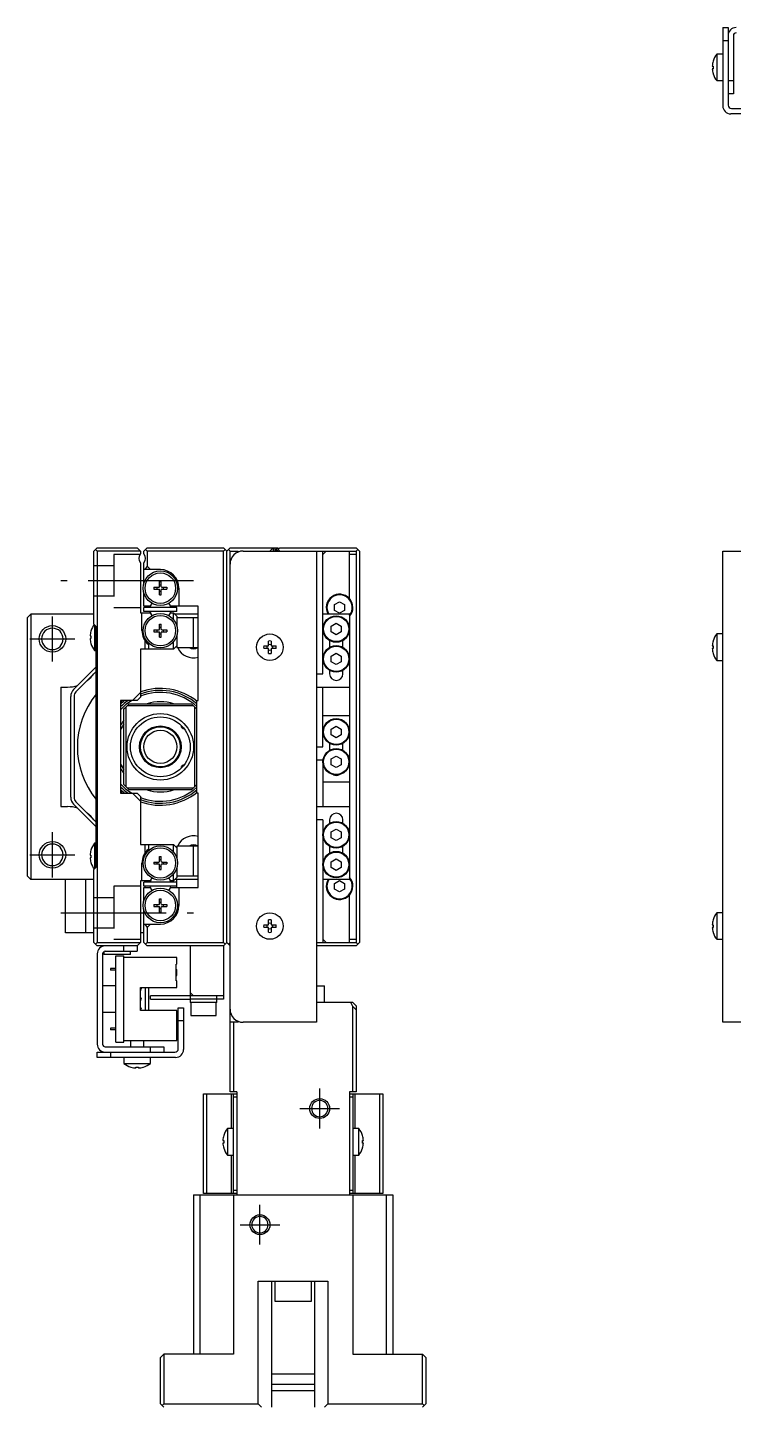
# Model space of a CAD drawing. Extents: x 0 to 697, y -8 to 431.
# Drawn here: x 0 to 106.3, y 192.5 to 400.2 of the extents above; entities that cross this region are included whole.
import ezdxf

# ---------------------------------------------------------------- set-up
doc = ezdxf.new("R2010")
doc.units = 0
doc.header["$LTSCALE"] = 0.5
doc.linetypes.add('CENTER', pattern=[50.8, 31.75, -6.35, 6.35, -6.35])
doc.linetypes.add('DASHED', pattern=[19.05, 12.7, -6.35])
for name, color, linetype in [('MSM_CENTER', 1, 'CENTER'), ('MSM_CONTINUOUS', 7, 'CONTINUOUS'), ('MSM_DASHED', 4, 'DASHED'), ('MSM_NARROW', 5, 'CONTINUOUS')]:
    doc.layers.add(name, color=color, linetype=linetype)

msp = doc.modelspace()

# ---------------------------------------------------------------- linework, layer by layer
at = {"layer": 'MSM_CENTER'}
for p, q in [((25, 316.86), (5, 316.86)), ((3.74, 304.72), (3.74, 311.52)), ((0.34, 308.12), (7.14, 308.12)), ((3.74, 272.19), (3.74, 278.99)), ((0.34, 275.59), (7.14, 275.59)), ((5, 266.86), (25, 266.86)), ((44, 234.36), (44, 240.36)), ((41, 237.36), (47, 237.36)), ((35, 216.86), (35, 222.86)), ((32, 219.86), (38, 219.86))]:
    msp.add_line(p, q, dxfattribs=at)
at = {"layer": 'MSM_CONTINUOUS'}
for p, q in [((104.72, 400.23), (104.72, 388.43)), ((104.72, 400.23), (105.52, 400.23)), ((105.52, 400.23), (105.52, 388.53)), ((106.32, 399.03), (106.32, 390.23)), ((105.52, 398.23), (104.72, 398.23)), ((103.27, 395.18), (103.27, 395.16)), ((103.83, 396.23), (103.83, 392.23)), ((104.72, 396.23), (103.83, 396.23)), ((103.14, 394.43), (103.27, 394.43)), ((103.27, 394.03), (103.14, 394.03)), ((103.27, 394.43), (103.27, 394.03)), ((103.27, 393.3), (103.27, 393.28)), ((103.83, 392.23), (104.72, 392.23)), ((105.52, 392.23), (106.32, 392.23)), ((106.32, 390.23), (105.52, 390.23)), ((112.22, 387.23), (105.92, 387.23)), ((106.02, 388.03), (112.22, 388.03)), ((10, 321.36), (10.5, 321.86)), ((10, 310.36), (10, 321.36)), ((10.5, 321.36), (10.25, 321.61)), ((10.5, 321.86), (16.5, 321.86)), ((10.5, 321.36), (10.5, 262.36)), ((17, 321.36), (10.5, 321.36)), ((16.5, 321.86), (17, 321.36)), ((17, 321.36), (17, 320.92)), ((17.5, 321.36), (18, 321.86)), ((17.5, 320.92), (17.5, 321.36)), ((18, 321.36), (17.75, 321.61)), ((18, 321.86), (29.5, 321.86)), ((29.5, 321.36), (18, 321.36)), ((18, 321.36), (18, 319.06)), ((29.5, 321.86), (30, 321.36)), ((29.75, 321.61), (29.5, 321.36)), ((29.5, 262.36), (29.5, 321.36)), ((30.5, 321.86), (30, 321.36)), ((30, 262.36), (30, 321.36)), ((30.5, 321.36), (30.25, 321.61)), ((30.5, 321.86), (37.7, 321.86)), ((30.5, 321.36), (31.7, 321.36)), ((30.5, 239.86), (30.5, 321.36)), ((31.7, 321.36), (31.7, 321.19)), ((32.5, 321.36), (49.5, 321.36)), ((37, 321.86), (36.5, 321.36)), ((37, 321.86), (37, 321.36)), ((37.23, 321.86), (37.23, 321.36)), ((37.4, 321.46), (37.4, 321.36)), ((37.6, 321.46), (37.4, 321.46)), ((38, 321.86), (37.5, 321.36)), ((37.7, 321.86), (37.8, 321.76)), ((37.7, 321.76), (37.9, 321.76)), ((38, 321.36), (37.75, 321.61)), ((38, 321.86), (49.5, 321.86)), ((43.5, 321.36), (43.5, 250.36)), ((44.5, 320.86), (45, 321.36)), ((44.5, 302.86), (44.5, 321.36)), ((48.5, 314.18), (48.5, 321.36)), ((49.5, 320.86), (48.5, 320.86)), ((49.5, 321.86), (50, 321.36)), ((49.75, 321.61), (49.5, 321.36)), ((49.5, 321.36), (49.5, 262.36)), ((50, 321.36), (50, 262.36)), ((104.72, 250.36), (104.72, 321.36)), ((104.72, 321.36), (121.52, 321.36)), ((17, 319.6), (17, 312.06)), ((17.5, 316.47), (17.5, 319.6)), ((20, 318.56), (17.5, 318.56)), ((18, 319.06), (17.65, 318.56)), ((18.5, 318.56), (18, 319.06)), ((19, 315.9), (19.8, 315.9)), ((19, 315.9), (19, 315.61)), ((19.53, 315.61), (19.53, 315.9)), ((19.86, 316.76), (20.14, 316.76)), ((19.86, 315.96), (19.86, 316.76)), ((20.14, 316.23), (19.86, 316.23)), ((20.14, 315.96), (20.14, 316.76)), ((20.21, 315.9), (21, 315.9)), ((20.47, 315.61), (20.47, 315.9)), ((21, 315.9), (21, 315.61)), ((17.5, 313.06), (17.5, 315.04)), ((19, 315.61), (19.8, 315.61)), ((19.86, 314.76), (19.86, 315.55)), ((19.86, 315.29), (20.14, 315.29)), ((19.86, 314.76), (20.14, 314.76)), ((20.14, 314.76), (20.14, 315.55)), ((20.21, 315.61), (21, 315.61)), ((22.8, 315.76), (22.8, 313.06)), ((46.25, 313.29), (47, 313.72)), ((47, 313.72), (47.75, 313.29)), ((0, 311.36), (0.5, 311.86)), ((0.5, 311.86), (0.5, 271.86)), ((10, 311.86), (0.5, 311.86)), ((17, 312.06), (18.45, 312.06)), ((17.23, 309.4), (17.23, 312.06)), ((18.45, 313.06), (17.5, 313.06)), ((17.5, 312.26), (17.5, 312.86)), ((22.5, 312.86), (17.5, 312.86)), ((22.5, 312.26), (17.5, 312.26)), ((18.62, 313.35), (18.45, 313.06)), ((18.58, 311.83), (18.45, 312.06)), ((18.58, 311.86), (18.57, 311.86)), ((21.55, 313.06), (21.38, 313.35)), ((21.55, 312.06), (21.42, 311.83)), ((21.43, 311.86), (21.42, 311.86)), ((25.7, 313.06), (21.55, 313.06)), ((21.55, 312.06), (22, 312.06)), ((22, 311.02), (22, 312.06)), ((22, 312.06), (22.5, 311.56)), ((25.7, 311.86), (22.2, 311.86)), ((22.5, 312.26), (22.5, 312.86)), ((25.7, 298.86), (25.7, 313.06)), ((48.5, 311.86), (44.5, 311.86)), ((46.25, 312.42), (46.25, 313.29)), ((47, 311.99), (46.25, 312.42)), ((47.75, 312.42), (47, 311.99)), ((47.75, 313.29), (47.75, 312.42)), ((48.5, 311.86), (48.5, 271.86)), ((0, 272.36), (0, 311.36)), ((10.35, 310.01), (10, 310.36)), ((10.1, 310.26), (10.1, 306.36)), ((10.35, 273.71), (10.35, 310.01)), ((19.86, 310.36), (20.14, 310.36)), ((19.86, 309.56), (19.86, 310.36)), ((20.14, 309.83), (19.86, 309.83)), ((20.14, 309.56), (20.14, 310.36)), ((22.5, 311.56), (22.5, 310.07)), ((25.7, 311.31), (22.5, 311.31)), ((25, 306.81), (25, 311.31)), ((45.75, 310.04), (46.5, 310.47)), ((45.75, 309.17), (45.75, 310.04)), ((46.5, 310.47), (47.25, 310.04)), ((47.25, 310.04), (47.25, 309.17)), ((9.41, 308.56), (9.54, 308.56)), ((9.54, 308.16), (9.41, 308.16)), ((9.54, 309.31), (9.54, 309.29)), ((9.54, 308.56), (9.54, 308.16)), ((17.7, 306.56), (17.7, 307.84)), ((19, 309.5), (19.8, 309.5)), ((19, 309.5), (19, 309.21)), ((19, 309.21), (19.8, 309.21)), ((19.53, 309.21), (19.53, 309.5)), ((19.86, 308.36), (19.86, 309.15)), ((19.86, 308.89), (20.14, 308.89)), ((19.86, 308.36), (20.14, 308.36)), ((20.14, 308.36), (20.14, 309.15)), ((20.21, 309.5), (21, 309.5)), ((20.21, 309.21), (21, 309.21)), ((20.47, 309.21), (20.47, 309.5)), ((21, 309.5), (21, 309.21)), ((22, 306.56), (22, 307.7)), ((22.5, 308.64), (22.5, 306.81)), ((36.3, 307.06), (36.3, 307.79)), ((36.7, 307.79), (36.7, 307.06)), ((45.5, 307.88), (45.5, 306.84)), ((46.5, 308.74), (45.75, 309.17)), ((47.25, 309.17), (46.5, 308.74)), ((47.5, 306.84), (47.5, 307.88)), ((103.27, 307.81), (103.27, 307.79)), ((103.83, 308.86), (103.83, 304.86)), ((104.72, 308.86), (103.83, 308.86)), ((9.54, 307.43), (9.54, 307.41)), ((10.1, 306.36), (10.35, 306.36)), ((22, 306.56), (17, 306.56)), ((17, 306.56), (17, 299.36)), ((18.2, 307.28), (18.2, 306.56)), ((22.5, 307.06), (22, 306.56)), ((22.5, 306.81), (25.7, 306.81)), ((35.57, 307.06), (36.3, 307.06)), ((36.3, 306.66), (35.57, 306.66)), ((36.3, 305.93), (36.3, 306.66)), ((36.7, 307.06), (37.43, 307.06)), ((37.43, 306.66), (36.7, 306.66)), ((36.7, 306.66), (36.7, 305.93)), ((45.75, 305.54), (46.5, 305.97)), ((45.75, 304.67), (45.75, 305.54)), ((46.5, 305.97), (47.25, 305.54)), ((47.25, 305.54), (47.25, 304.67)), ((103.14, 307.06), (103.27, 307.06)), ((103.27, 306.66), (103.14, 306.66)), ((103.27, 307.06), (103.27, 306.66)), ((103.27, 305.93), (103.27, 305.91)), ((6.94, 300.5), (10.35, 303.91)), ((45.5, 303.38), (45.5, 302.86)), ((46.5, 304.24), (45.75, 304.67)), ((47.25, 304.67), (46.5, 304.24)), ((47.5, 302.86), (47.5, 303.38)), ((103.83, 304.86), (104.72, 304.86)), ((10.35, 303.21), (7.29, 300.15)), ((43.5, 302.86), (44.5, 302.86)), ((5, 300.86), (5, 282.86)), ((5, 300.86), (6, 300.86)), ((6.5, 284.27), (6.5, 299.44)), ((7, 299.44), (7, 284.27)), ((15.79, 298.86), (17, 300.06)), ((17, 299.36), (16.5, 298.86)), ((43.5, 300.86), (48.5, 300.86)), ((44.5, 291.86), (44.5, 300.86)), ((16.5, 298.86), (14, 298.86)), ((14, 298.86), (14, 284.86)), ((14.5, 297.56), (14.8, 297.86)), ((14.5, 286.16), (14.5, 297.56)), ((15, 298.06), (14.8, 297.86)), ((14.8, 297.86), (14.8, 285.86)), ((15, 298.06), (15.3, 298.36)), ((25, 298.06), (15, 298.06)), ((15.3, 298.36), (24.7, 298.36)), ((24.7, 298.36), (25, 298.06)), ((25.2, 297.86), (25, 298.06)), ((25.2, 285.86), (25.2, 297.86)), ((25.2, 297.86), (25.5, 297.56)), ((25.5, 284.86), (25.5, 298.86)), ((25.5, 298.86), (25.7, 298.86)), ((23.2, 294.83), (23.2, 295.02)), ((44.5, 296.56), (48.5, 296.56)), ((23.2, 294.83), (23.43, 294.61)), ((23.43, 294.78), (23.43, 294.61)), ((23.43, 294.61), (23.56, 294.61)), ((45.75, 294.54), (46.5, 294.97)), ((45.75, 293.67), (45.75, 294.54)), ((46.5, 293.24), (45.75, 293.67)), ((46.5, 294.97), (47.25, 294.54)), ((47.25, 293.67), (46.5, 293.24)), ((47.25, 294.54), (47.25, 293.67)), ((43.5, 291.86), (44.5, 291.86)), ((45.5, 292.38), (45.5, 291.34)), ((47.5, 291.34), (47.5, 292.38)), ((23.43, 289.11), (23.2, 288.88)), ((23.2, 288.69), (23.2, 288.88)), ((23.43, 289.11), (23.43, 288.94)), ((23.56, 289.11), (23.43, 289.11)), ((44.5, 289.86), (43.5, 289.86)), ((44.5, 289.86), (44.5, 282.86)), ((45.75, 290.04), (46.5, 290.47)), ((45.75, 289.17), (45.75, 290.04)), ((46.5, 288.74), (45.75, 289.17)), ((46.5, 290.47), (47.25, 290.04)), ((47.25, 289.17), (46.5, 288.74)), ((47.25, 290.04), (47.25, 289.17)), ((14, 284.86), (16.5, 284.86)), ((14.8, 285.86), (14.5, 286.16)), ((14.8, 285.86), (15, 285.66)), ((15, 285.66), (25, 285.66)), ((15.3, 285.36), (15, 285.66)), ((24.7, 285.36), (15.3, 285.36)), ((17, 283.65), (15.79, 284.86)), ((16.5, 284.86), (17, 284.36)), ((25, 285.66), (24.7, 285.36)), ((25, 285.66), (25.2, 285.86)), ((25.5, 286.16), (25.2, 285.86)), ((25.7, 284.86), (25.5, 284.86)), ((25.7, 270.66), (25.7, 284.86)), ((48.5, 286.56), (44.5, 286.56)), ((5, 282.86), (6, 282.86)), ((10.35, 279.8), (6.94, 283.21)), ((7.29, 283.56), (10.35, 280.51)), ((17, 284.36), (17, 277.16)), ((43.5, 282.86), (48.5, 282.86)), ((44.5, 280.86), (43.5, 280.86)), ((44.5, 280.86), (44.5, 262.36)), ((45.5, 280.86), (45.5, 280.34)), ((47.5, 280.34), (47.5, 280.86)), ((45.75, 279.04), (46.5, 279.47)), ((45.75, 278.17), (45.75, 279.04)), ((46.5, 279.47), (47.25, 279.04)), ((47.25, 279.04), (47.25, 278.17)), ((9.54, 276.31), (9.54, 276.29)), ((10.1, 277.36), (10.1, 273.46)), ((10.35, 277.36), (10.1, 277.36)), ((17, 277.16), (22, 277.16)), ((17.7, 275.87), (17.7, 277.16)), ((18.2, 277.16), (18.2, 276.44)), ((22, 276.02), (22, 277.16)), ((22, 277.16), (22.5, 276.66)), ((22.5, 276.91), (22.5, 275.07)), ((25.7, 276.91), (22.5, 276.91)), ((25, 272.41), (25, 276.91)), ((45.5, 276.88), (45.5, 275.84)), ((46.5, 277.74), (45.75, 278.17)), ((47.25, 278.17), (46.5, 277.74)), ((47.5, 275.84), (47.5, 276.88)), ((9.41, 275.56), (9.54, 275.56)), ((9.54, 275.16), (9.41, 275.16)), ((9.54, 275.56), (9.54, 275.16)), ((9.54, 274.43), (9.54, 274.41)), ((17.23, 271.66), (17.23, 274.31)), ((19, 274.5), (19.8, 274.5)), ((19, 274.5), (19, 274.21)), ((19.53, 274.21), (19.53, 274.5)), ((19.86, 275.36), (20.14, 275.36)), ((19.86, 274.56), (19.86, 275.36)), ((20.14, 274.83), (19.86, 274.83)), ((20.14, 274.56), (20.14, 275.36)), ((20.21, 274.5), (21, 274.5)), ((20.47, 274.21), (20.47, 274.5)), ((21, 274.5), (21, 274.21)), ((45.75, 274.54), (46.5, 274.97)), ((45.75, 273.67), (45.75, 274.54)), ((46.5, 274.97), (47.25, 274.54)), ((47.25, 274.54), (47.25, 273.67)), ((0.5, 271.86), (0, 272.36)), ((10, 273.36), (10.35, 273.71)), ((10, 262.36), (10, 273.36)), ((19, 274.21), (19.8, 274.21)), ((19.86, 273.36), (19.86, 274.15)), ((19.86, 273.89), (20.14, 273.89)), ((19.86, 273.36), (20.14, 273.36)), ((20.14, 273.36), (20.14, 274.15)), ((20.21, 274.21), (21, 274.21)), ((22, 271.66), (22, 272.7)), ((22.5, 272.16), (22, 271.66)), ((22.5, 273.64), (22.5, 272.16)), ((22.5, 272.41), (25.7, 272.41)), ((46.5, 273.24), (45.75, 273.67)), ((47.25, 273.67), (46.5, 273.24)), ((10, 271.86), (0.5, 271.86)), ((5.7, 263.86), (5.7, 271.86)), ((8.7, 271.86), (8.7, 263.86)), ((18.45, 271.66), (17, 271.66)), ((17, 271.66), (17, 262.36)), ((17.5, 270.86), (17.5, 271.46)), ((22.5, 271.46), (17.5, 271.46)), ((22.5, 270.86), (17.5, 270.86)), ((17.5, 270.66), (18.45, 270.66)), ((17.5, 268.67), (17.5, 270.66)), ((17.7, 271.46), (17.7, 271.66)), ((17.7, 270.66), (17.7, 270.86)), ((18.45, 271.66), (18.58, 271.88)), ((18.45, 270.66), (18.62, 270.36)), ((18.58, 271.86), (18.57, 271.86)), ((21.38, 270.36), (21.55, 270.66)), ((21.42, 271.88), (21.55, 271.66)), ((21.43, 271.86), (21.42, 271.86)), ((22, 271.66), (21.55, 271.66)), ((21.55, 270.66), (25.7, 270.66)), ((25.7, 271.86), (22.2, 271.86)), ((22.5, 270.66), (22.5, 271.86)), ((22.8, 270.66), (22.8, 267.96)), ((48.5, 271.86), (44.5, 271.86)), ((46.25, 271.29), (47, 271.72)), ((46.25, 270.42), (46.25, 271.29)), ((47, 269.99), (46.25, 270.42)), ((47, 271.72), (47.75, 271.29)), ((47.75, 270.42), (47, 269.99)), ((47.75, 271.29), (47.75, 270.42)), ((19, 268.1), (19.8, 268.1)), ((19, 268.1), (19, 267.81)), ((19.53, 267.81), (19.53, 268.1)), ((19.86, 268.96), (20.14, 268.96)), ((19.86, 268.16), (19.86, 268.96)), ((20.14, 268.43), (19.86, 268.43)), ((20.14, 268.16), (20.14, 268.96)), ((20.21, 268.1), (21, 268.1)), ((20.47, 267.81), (20.47, 268.1)), ((21, 268.1), (21, 267.81)), ((48.5, 262.36), (48.5, 269.53)), ((17.5, 262.36), (17.5, 267.24)), ((19, 267.81), (19.8, 267.81)), ((19.86, 266.96), (19.86, 267.75)), ((19.86, 267.49), (20.14, 267.49)), ((19.86, 266.96), (20.14, 266.96)), ((20.14, 266.96), (20.14, 267.75)), ((20.21, 267.81), (21, 267.81)), ((103.83, 266.86), (103.83, 262.86)), ((104.72, 266.86), (103.83, 266.86)), ((10, 263.86), (5.7, 263.86)), ((17.5, 263.86), (17, 263.86)), ((17.5, 265.16), (20, 265.16)), ((17.65, 265.16), (18, 264.66)), ((18, 264.66), (18.5, 265.16)), ((18, 264.66), (18, 262.36)), ((35.57, 265.06), (36.3, 265.06)), ((36.3, 264.66), (35.57, 264.66)), ((36.3, 265.06), (36.3, 265.79)), ((36.3, 263.93), (36.3, 264.66)), ((36.7, 265.79), (36.7, 265.06)), ((36.7, 265.06), (37.43, 265.06)), ((37.43, 264.66), (36.7, 264.66)), ((36.7, 264.66), (36.7, 263.93)), ((103.14, 265.06), (103.27, 265.06)), ((103.27, 264.66), (103.14, 264.66)), ((103.27, 265.81), (103.27, 265.79)), ((103.27, 265.06), (103.27, 264.66)), ((103.27, 263.93), (103.27, 263.91)), ((10.5, 261.86), (10, 262.36)), ((10.25, 262.11), (10.5, 262.36)), ((10.5, 262.36), (17, 262.36)), ((16.5, 261.86), (10.5, 261.86)), ((14.5, 261.06), (14.5, 261.86)), ((17, 262.36), (16.5, 261.86)), ((16.5, 261.86), (16.5, 261.06)), ((18, 261.86), (17.5, 262.36)), ((17.75, 262.11), (18, 262.36)), ((18, 262.36), (29.5, 262.36)), ((29.5, 261.86), (18, 261.86)), ((24.5, 261.86), (24.5, 253.36)), ((29.5, 262.36), (29.75, 262.11)), ((30, 262.36), (29.5, 261.86)), ((29.5, 261.86), (29.5, 253.86)), ((30, 262.36), (30.5, 261.86)), ((30.25, 262.11), (30.5, 262.36)), ((43.5, 262.36), (49.5, 262.36)), ((49.5, 261.86), (43.5, 261.86)), ((45, 262.36), (44.5, 262.86)), ((48.5, 262.86), (49.5, 262.86)), ((50, 262.36), (49.5, 261.86)), ((49.5, 262.36), (49.75, 262.11)), ((103.83, 262.86), (104.72, 262.86)), ((10.5, 260.66), (10.5, 247.06)), ((11.3, 260.66), (11.3, 247.06)), ((11.5, 261), (11.5, 260.56)), ((15.5, 260.56), (11.5, 260.56)), ((11.7, 261.06), (16.5, 261.06)), ((13.3, 247.36), (13.3, 260.36)), ((13.3, 260.36), (14.5, 260.36)), ((14.5, 247.36), (14.5, 260.36)), ((22.5, 260.11), (14.5, 260.11)), ((15.5, 260.56), (15.5, 261.06)), ((22.5, 259.11), (22.5, 260.11)), ((13.3, 258.48), (12.5, 258.48)), ((12.5, 258.48), (12.5, 258.23)), ((13.3, 258.23), (12.5, 258.23)), ((22.4, 256.61), (22.4, 259.11)), ((22.5, 259.11), (22.4, 259.11)), ((22.4, 258.31), (22.5, 258.31)), ((22.4, 257.93), (22.5, 257.93)), ((22.4, 257.78), (22.5, 257.78)), ((22.5, 257.41), (22.5, 258.31)), ((13.3, 255.86), (11.3, 255.86)), ((17, 255.61), (22.5, 255.61)), ((17, 252.11), (17, 255.61)), ((17.7, 255.61), (17.7, 252.11)), ((18.2, 255.61), (18.2, 252.11)), ((22.4, 257.41), (22.5, 257.41)), ((22.5, 256.61), (22.4, 256.61)), ((22.5, 255.61), (22.5, 256.61)), ((43.5, 255.86), (44.75, 255.86)), ((44.75, 253.36), (44.75, 255.86)), ((18.5, 253.86), (18.5, 254.36)), ((29.5, 254.36), (18.5, 254.36)), ((18.5, 253.86), (24.5, 253.86)), ((25, 254.36), (24.5, 254.86)), ((28.5, 253.86), (24.5, 253.86)), ((28.5, 253.36), (28.5, 254.36)), ((29.5, 253.86), (28.5, 253.86)), ((11.3, 251.86), (13.3, 251.86)), ((22.5, 252.11), (17, 252.11)), ((22.5, 247.61), (22.5, 252.11)), ((22.7, 252.56), (23.5, 252.56)), ((22.7, 246.36), (22.7, 252.56)), ((23.5, 252.56), (23.5, 246.26)), ((28.5, 253.36), (24.5, 253.36)), ((24.6, 253.36), (24.6, 251.36)), ((28.4, 251.36), (28.4, 253.36)), ((49, 253.36), (43.5, 253.36)), ((49, 252.75), (48.69, 253.36)), ((49, 253.36), (49.5, 252.86)), ((49, 239.86), (49, 252.75)), ((49.5, 252.25), (49, 252.75)), ((49.5, 252.86), (49.5, 239.86)), ((12.5, 249.48), (12.5, 249.23)), ((13.3, 249.48), (12.5, 249.48)), ((23.5, 250.56), (22.7, 250.56)), ((24.6, 251.36), (28.4, 251.36)), ((31.7, 250.36), (30.5, 250.36)), ((31, 250.36), (31, 239.86)), ((31.7, 250.52), (31.7, 250.36)), ((43.5, 250.36), (32.5, 250.36)), ((121.52, 250.36), (104.72, 250.36)), ((13.3, 249.23), (12.5, 249.23)), ((13.3, 247.36), (14.5, 247.36)), ((14.5, 247.61), (22.5, 247.61)), ((15.5, 247.61), (15.5, 246.66)), ((17.5, 246.66), (17.5, 247.61)), ((10.5, 245.06), (10.5, 245.86)), ((10.5, 245.86), (22.2, 245.86)), ((11.7, 246.66), (20.5, 246.66)), ((12.5, 245.86), (12.5, 245.06)), ((18.5, 245.86), (18.5, 246.66)), ((20.5, 246.66), (20.5, 245.86)), ((22.3, 245.06), (10.5, 245.06)), ((14.5, 245.06), (14.5, 244.16)), ((14.5, 244.16), (18.5, 244.16)), ((15.55, 243.6), (15.57, 243.6)), ((16.3, 243.6), (16.7, 243.6)), ((16.3, 243.47), (16.3, 243.6)), ((16.7, 243.6), (16.7, 243.47)), ((17.43, 243.6), (17.45, 243.6)), ((18.5, 244.16), (18.5, 245.06)), ((26.5, 224.56), (26.5, 239.56)), ((26.5, 239.56), (31.5, 239.56)), ((26.94, 239.56), (26.94, 224.56)), ((31.5, 239.86), (30.5, 239.86)), ((30.71, 234.36), (30.71, 239.56)), ((31, 224.56), (31, 239.56)), ((31.5, 239.06), (31, 239.06)), ((31.5, 239.86), (31.5, 224.36)), ((49.5, 239.86), (48.5, 239.86)), ((48.5, 239.86), (48.5, 224.36)), ((48.5, 239.56), (53.5, 239.56)), ((49, 239.06), (48.5, 239.06)), ((49, 239.56), (49, 224.56)), ((49.29, 239.56), (49.29, 234.36)), ((53.06, 224.56), (53.06, 239.56)), ((53.5, 239.56), (53.5, 224.56)), ((29.54, 233.31), (29.54, 233.29)), ((30.1, 234.36), (30.1, 230.36)), ((31, 234.36), (30.1, 234.36)), ((49.9, 234.36), (49, 234.36)), ((49.9, 230.36), (49.9, 234.36)), ((50.46, 233.29), (50.46, 233.31)), ((29.41, 232.56), (29.54, 232.56)), ((29.54, 232.16), (29.41, 232.16)), ((29.54, 232.56), (29.54, 232.16)), ((29.54, 231.43), (29.54, 231.41)), ((50.46, 232.56), (50.59, 232.56)), ((50.46, 232.16), (50.46, 232.56)), ((50.59, 232.16), (50.46, 232.16)), ((50.46, 231.41), (50.46, 231.43)), ((30.1, 230.36), (31, 230.36)), ((30.71, 224.56), (30.71, 230.36)), ((49, 230.36), (49.9, 230.36)), ((49.29, 230.36), (49.29, 224.56)), ((31.5, 224.56), (26.5, 224.56)), ((31, 225.06), (31.5, 225.06)), ((48.5, 225.06), (49, 225.06)), ((53.5, 224.56), (48.5, 224.56)), ((25, 224.36), (25, 200.36)), ((25, 224.36), (55, 224.36)), ((26, 200.36), (26, 224.36)), ((31, 224.36), (31, 200.36)), ((49, 224.36), (49, 200.36)), ((54, 224.36), (54, 200.36)), ((55, 224.36), (55, 200.36)), ((34.75, 211.36), (45.25, 211.36)), ((34.75, 192.86), (34.75, 211.36)), ((36.75, 211.36), (36.75, 192.36)), ((37.25, 211.36), (37.25, 208.36)), ((42.75, 208.36), (42.75, 211.36)), ((43.25, 192.36), (43.25, 211.36)), ((45.25, 211.36), (45.25, 192.86)), ((37.25, 208.36), (42.75, 208.36)), ((20.5, 200.36), (20, 199.86)), ((20, 192.86), (20, 199.86)), ((20.5, 200.36), (20.5, 192.86)), ((31, 200.36), (20.5, 200.36)), ((49, 200.36), (59.5, 200.36)), ((59.5, 192.86), (59.5, 200.36)), ((60, 199.86), (59.5, 200.36)), ((60, 199.86), (60, 192.86)), ((43.25, 197.36), (36.75, 197.36)), ((36.75, 195.86), (43.25, 195.86)), ((36.75, 194.86), (43.25, 194.86)), ((20, 192.86), (20.5, 192.36)), ((20.25, 192.61), (20.5, 192.86)), ((20.5, 192.86), (34.75, 192.86)), ((34.75, 192.86), (35.25, 192.36)), ((44.75, 192.36), (45.25, 192.86)), ((45.25, 192.86), (59.5, 192.86)), ((59.5, 192.86), (59.75, 192.61)), ((60, 192.86), (59.5, 192.36))]:
    msp.add_line(p, q, dxfattribs=at)
for centre, radius in [((20, 315.76), 2.6), ((20, 315.76), 2.3), ((20, 309.36), 2.6), ((20, 309.36), 2.3), ((46.5, 309.61), 2), ((46.5, 309.61), 1.9), ((36.5, 306.86), 2), ((46.5, 305.11), 2), ((46.5, 305.11), 1.9), ((20, 291.86), 5), ((20, 291.86), 4.5), ((20, 291.86), 3.15), ((46.5, 294.11), 2), ((46.5, 294.11), 1.9), ((20, 291.86), 3), ((46.5, 289.61), 2), ((46.5, 289.61), 1.9), ((46.5, 278.61), 2), ((46.5, 278.61), 1.9), ((20, 274.36), 2.6), ((20, 274.36), 2.3), ((46.5, 274.11), 2), ((46.5, 274.11), 1.9), ((20, 267.96), 2.6), ((20, 267.96), 2.3), ((36.5, 264.86), 2)]:
    msp.add_circle(centre, radius, dxfattribs=at)
at = {"layer": 'MSM_CONTINUOUS', "extrusion": (0, 0, -1)}
for centre, radius in [((-3.74, 308.12), 1.62), ((-3.74, 275.59), 1.62), ((-44, 237.36), 1.23), ((-35, 219.86), 1.23)]:
    msp.add_circle(centre, radius, dxfattribs=at)
at = {"layer": 'MSM_CONTINUOUS'}
for centre, radius, start, end in [((106.72, 399.03), 1.2, 90, 180), ((106.72, 399.03), 0.4, 90, 180), ((106.32, 394.23), 3.19, 163.0947, 176.4096), ((106.32, 394.23), 3.2, 141.3178, 162.73), ((106.32, 394.23), 3.19, 183.5903, 196.9053), ((106.32, 394.23), 3.2, 197.27, 218.6822), ((106.02, 388.53), 0.5, 180, 270), ((105.92, 388.43), 1.2, 180, 270), ((17.75, 320.26), 1, 138.5904, 221.4096), ((16.75, 320.26), 1, 318.5904, 41.4096), ((32.5, 319.36), 2, 90, 180), ((37.7, 321.46), 0.3, 90, 180), ((20, 315.76), 2.8, 0, 90), ((19.8, 315.96), 0.06, 270, 0), ((20.21, 315.96), 0.06, 180, 270), ((19.8, 315.55), 0.06, 0, 90), ((20.21, 315.55), 0.06, 90, 180), ((47, 312.86), 2, 318.5904, 210), ((47, 312.86), 1.9, 322.1364, 211.7568), ((20, 312.56), 1.59, 143.8027, 169.1069), ((20, 312.56), 1.59, 190.893, 216.1972), ((20.12, 312.67), 1.75, 208.6217, 217.006), ((20.12, 312.44), 1.75, 142.994, 148.6217), ((19.88, 312.44), 1.75, 31.3783, 37.006), ((20, 312.56), 1.59, 10.8931, 36.1973), ((20, 312.56), 1.59, 323.8028, 349.107), ((19.88, 312.67), 1.75, 322.994, 331.3783), ((12.6, 308.36), 3.2, 142.6189, 162.73), ((19.8, 309.56), 0.06, 270, 0), ((20.21, 309.56), 0.06, 180, 270), ((12.6, 308.36), 3.19, 163.0947, 176.4096), ((12.6, 308.36), 3.19, 183.5904, 196.9053), ((20.03, 309.4), 2.8, 180, 229.3236), ((19.8, 309.15), 0.06, 0, 90), ((20.21, 309.15), 0.06, 90, 180), ((36.5, 306.86), 0.95, 77.8468, 102.1532), ((106.32, 306.86), 3.19, 163.0947, 176.4096), ((106.32, 306.86), 3.2, 141.3178, 162.73), ((12.6, 308.36), 3.2, 197.27, 218.6822), ((25, 307.86), 2.6, 203.8188, 285.6185), ((25, 307.86), 1.25, 237.1401, 302.8599), ((36.5, 306.86), 0.95, 167.8468, 192.1532), ((36.5, 306.86), 0.435, 152.6335, 207.3665), ((36.5, 306.86), 0.435, 62.6335, 117.3665), ((36.5, 306.86), 0.435, 242.6335, 297.3665), ((36.5, 306.86), 0.95, 257.8468, 282.1532), ((36.5, 306.86), 0.435, 332.6335, 27.3665), ((36.5, 306.86), 0.95, 347.8468, 12.1532), ((106.32, 306.86), 3.19, 183.5904, 196.9053), ((106.32, 306.86), 3.2, 197.27, 218.6822), ((6, 305.86), 5, 306.8699, 323.1301), ((46.5, 302.86), 1, 180, 0), ((6, 305.86), 5, 270, 287.8669), ((8, 299.44), 1.5, 135, 180), ((8, 299.44), 1, 135, 180), ((20, 291.86), 12.5, 140.5338, 219.4662), ((20, 291.86), 8.8, 51.3178, 109.9323), ((20, 291.86), 8.5, 49.6798, 110.6673), ((20, 291.86), 8.2, 47.8764, 111.4601), ((20, 291.86), 8.2, 121.3882, 137.0297), ((20, 291.86), 9, 128.9424, 131.8103), ((20, 291.86), 8.8, 127.3018, 132.9859), ((20, 291.86), 8.5, 124.5603, 134.9009), ((20, 291.86), 6.8, 72.9174, 107.0826), ((20, 291.86), 6.8, 143.9811, 151.9275), ((20, 291.86), 6.5, 147.7958, 157.3801), ((20, 291.86), 6.5, 202.6199, 212.2042), ((15.23, 287.08), 1.98, 111.588, 119.3033), ((15.23, 287.08), 1.9, 112.4977, 119.3427), ((20, 291.86), 6.8, 208.0725, 216.0189), ((15.23, 287.08), 1.67, 115.823, 119.2973), ((46.5, 288.56), 1, 244.6316, 295.3684), ((20, 291.86), 8.2, 222.9703, 238.6118), ((20, 291.86), 8.5, 225.0991, 235.4397), ((20, 291.86), 8.8, 227.0141, 232.6982), ((20, 291.86), 9, 228.1897, 231.0576), ((20, 291.86), 8.2, 248.5399, 312.1236), ((20, 291.86), 8.5, 249.3327, 310.3202), ((20, 291.86), 8.8, 250.0677, 308.6822), ((20, 291.86), 6.8, 252.9174, 287.0826), ((6, 277.86), 5, 72.1331, 90), ((8, 284.27), 1.5, 180, 225), ((8, 284.27), 1, 180, 225), ((6, 277.86), 5, 36.8699, 53.1301), ((46.5, 280.86), 1, 0, 180), ((25, 275.86), 2.6, 74.3815, 156.1812), ((12.6, 275.36), 3.2, 141.3178, 162.73), ((20.03, 274.31), 2.8, 130.6764, 180), ((25, 275.86), 1.25, 57.1401, 122.8599), ((12.6, 275.36), 3.19, 163.0947, 176.4096), ((12.6, 275.36), 3.19, 183.5904, 196.9053), ((12.6, 275.36), 3.2, 197.27, 217.3811), ((19.8, 274.56), 0.06, 270, 0), ((20.21, 274.56), 0.06, 180, 270), ((19.8, 274.15), 0.06, 0, 90), ((20.21, 274.15), 0.06, 90, 180), ((47, 270.86), 2, 150, 41.4096), ((20, 271.16), 1.59, 143.8027, 169.1069), ((20, 271.16), 1.59, 190.893, 216.1972), ((20.12, 271.04), 1.75, 142.994, 151.3783), ((20.12, 271.27), 1.75, 211.3783, 217.006), ((19.88, 271.04), 1.75, 28.6217, 37.006), ((20, 271.16), 1.59, 10.8931, 36.1973), ((20, 271.16), 1.59, 323.8028, 349.107), ((19.88, 271.27), 1.75, 322.994, 328.6217), ((47, 270.86), 1.9, 148.2431, 37.8637), ((19.8, 268.16), 0.06, 270, 0), ((20.21, 268.16), 0.06, 180, 270), ((19.8, 267.75), 0.06, 0, 90), ((20, 267.96), 2.8, 270, 0), ((20.21, 267.75), 0.06, 90, 180), ((106.32, 264.86), 3.2, 141.3178, 162.73), ((36.5, 264.86), 0.95, 167.8468, 192.1532), ((36.5, 264.86), 0.435, 152.6335, 207.3665), ((36.5, 264.86), 0.95, 77.8468, 102.1532), ((36.5, 264.86), 0.435, 62.6335, 117.3665), ((36.5, 264.86), 0.435, 242.6335, 297.3665), ((36.5, 264.86), 0.95, 257.8468, 282.1532), ((36.5, 264.86), 0.435, 332.6335, 27.3665), ((36.5, 264.86), 0.95, 347.8468, 12.1532), ((106.32, 264.86), 3.19, 163.0947, 176.4096), ((106.32, 264.86), 3.19, 183.5904, 196.9053), ((106.32, 264.86), 3.2, 197.27, 218.6822), ((11.7, 260.66), 1.2, 90, 180), ((11.7, 260.66), 0.4, 90, 180), ((16.9, 255.36), 0.25, 293.5782, 66.4218), ((16.9, 253.86), 0.25, 293.5782, 66.4218), ((16.9, 252.36), 0.25, 293.5782, 66.4218), ((32.5, 252.36), 2, 180, 270), ((11.7, 247.06), 1.2, 180, 270), ((11.7, 247.06), 0.4, 180, 270), ((22.2, 246.36), 0.5, 270, 0), ((22.3, 246.26), 1.2, 270, 0), ((16.5, 246.66), 3.2, 231.3178, 252.73), ((16.5, 246.66), 3.19, 253.0947, 266.4097), ((16.5, 246.66), 3.19, 273.5903, 286.9053), ((16.5, 246.66), 3.2, 287.27, 308.6822), ((32.6, 232.36), 3.19, 163.0947, 176.4096), ((32.6, 232.36), 3.2, 141.3178, 162.73), ((47.4, 232.36), 3.2, 17.27, 38.6822), ((47.4, 232.36), 3.19, 3.5904, 16.9053), ((32.6, 232.36), 3.19, 183.5904, 196.9053), ((32.6, 232.36), 3.2, 197.27, 218.6822), ((47.4, 232.36), 3.2, 321.3178, 342.73), ((47.4, 232.36), 3.19, 343.0947, 356.4096)]:
    msp.add_arc(centre, radius, start, end, dxfattribs=at)
at = {"layer": 'MSM_DASHED'}
for p, q in [((16.95, 320.86), (13, 320.86)), ((13, 320.86), (13, 312.86)), ((13, 319.11), (10, 319.11)), ((10, 314.61), (13, 314.61)), ((13, 312.86), (17, 312.86)), ((13, 270.86), (13, 262.86)), ((17, 270.86), (13, 270.86)), ((13, 269.11), (10, 269.11)), ((10, 264.61), (13, 264.61)), ((13, 262.86), (17, 262.86))]:
    msp.add_line(p, q, dxfattribs=at)
at = {"layer": 'MSM_NARROW'}
for centre, radius in [((3.74, 308.12), 2), ((20, 291.86), 2.5), ((3.74, 275.59), 2), ((44, 237.36), 1.5), ((35, 219.86), 1.5)]:
    msp.add_circle(centre, radius, dxfattribs=at)

doc.saveas('drawing.dxf')
